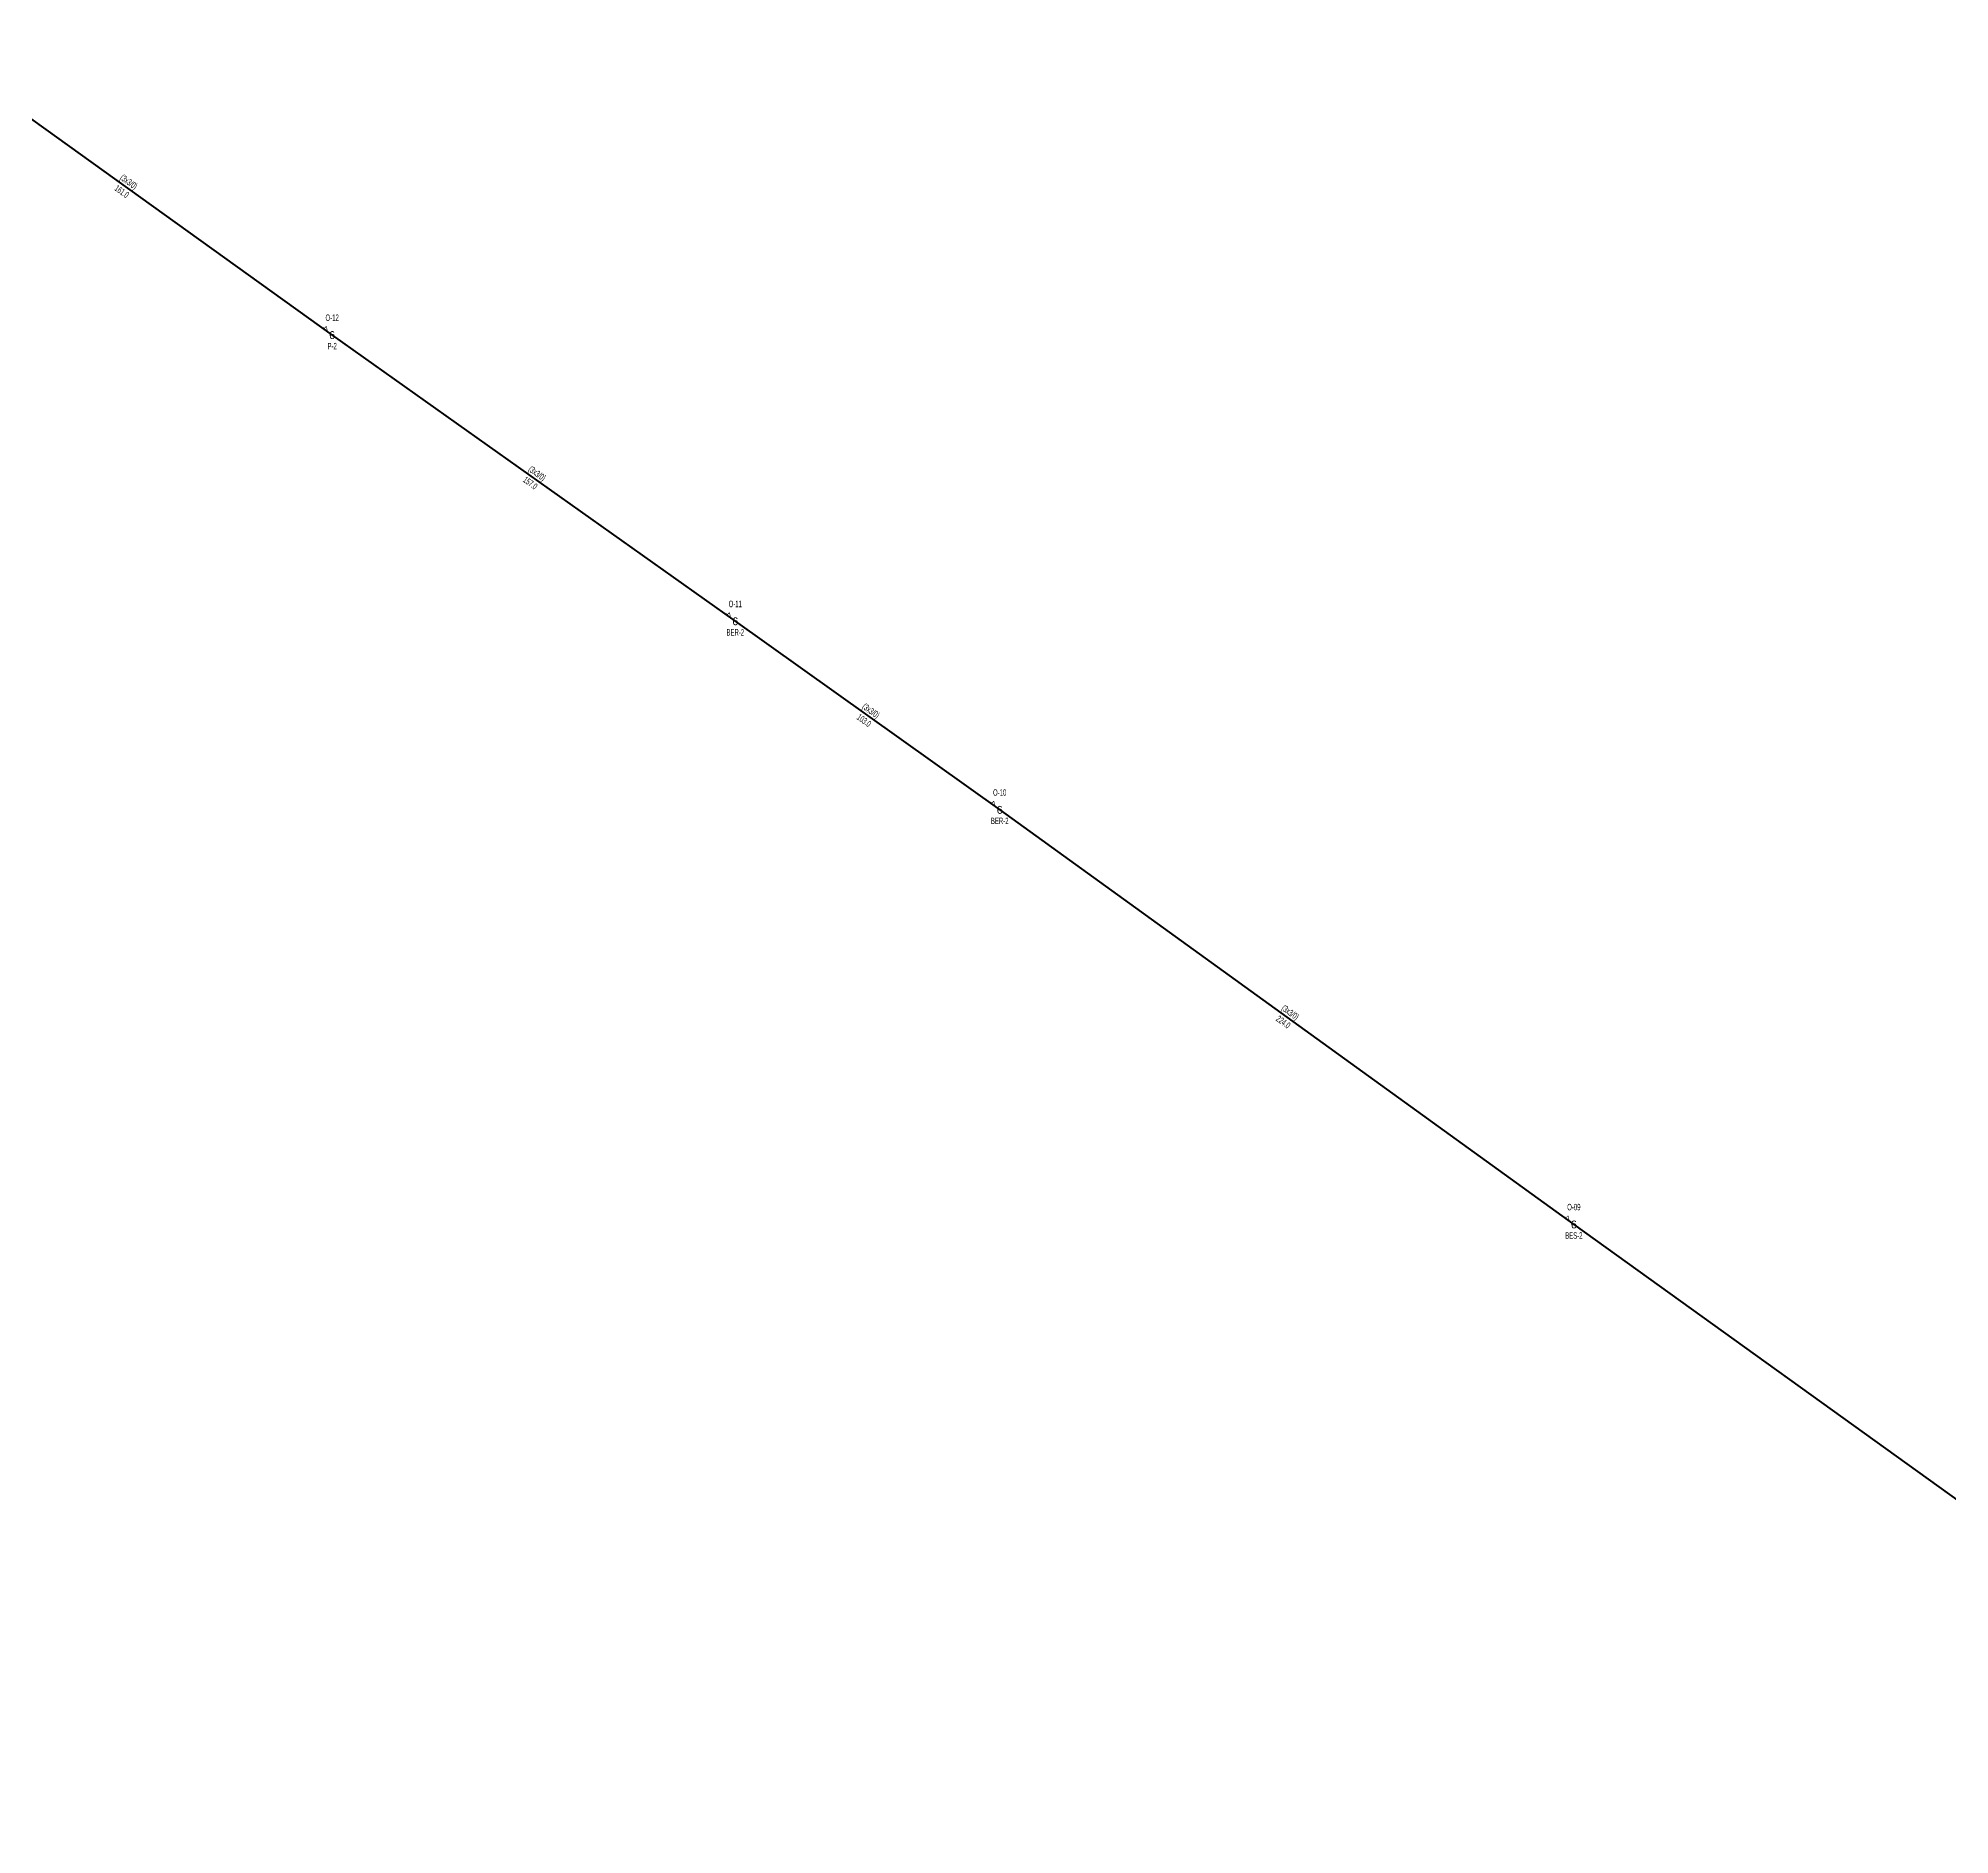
# Model space of a CAD drawing. Header units: millimetres. Extents: x 533588 to 538589, y 4082985 to 4086946.
# Drawn here: x 534806 to 535412, y 4084222 to 4084791 of the extents above; entities that cross this region are included whole.
import ezdxf
from ezdxf.enums import TextEntityAlignment as Align

# ---------------------------------------------------------------- set-up
doc = ezdxf.new("R2010")
doc.units = ezdxf.units.MM
doc.layers.add('DIREK_ENH_MEVCUT', color=6, linetype='Continuous', lineweight=25)
doc.layers.add('HAT_ENH_HAVAI_MEVCUT', color=6, linetype='Continuous', lineweight=70)
doc.styles.add('Direk', font='B_CAD')
doc.styles.get("Standard").update_dxf_attribs({"font": 'Arial'})

msp = doc.modelspace()

# ---------------------------------------------------------------- linework, layer by layer
at = {"layer": 'HAT_ENH_HAVAI_MEVCUT'}
for p, q in [((534768.497253, 4084791.097262), (534899.486226, 4084697.072048)), ((534899.486226, 4084697.072048), (535027.133287, 4084606.408464)), ((535027.133287, 4084606.408464), (535110.846158, 4084546.683966)), ((535110.846158, 4084546.683966), (535292.632327, 4084415.366754)), ((535292.632327, 4084415.366754), (535561.221333, 4084222.041804))]:
    msp.add_line(p, q, dxfattribs=at)

# ---------------------------------------------------------------- texts
at = {"layer": 'DIREK_ENH_MEVCUT', "width": 0.53}
for s, p in [('O-12', (534899.486226, 4084702.572048)), ('P-2', (534899.486226, 4084693.572048)), ('O-11', (535027.133287, 4084611.908464)), ('BER-2', (535027.133287, 4084602.908464)), ('O-10', (535110.846158, 4084552.183966)), ('BER-2', (535110.846158, 4084543.183966)), ('O-09', (535292.632327, 4084420.866754)), ('BES-2', (535292.632327, 4084411.866754))]:
    msp.add_text(s, height=2.05, dxfattribs=at).set_placement(p, align=Align.MIDDLE_CENTER)
at = {"layer": 'DIREK_ENH_MEVCUT', "color": 32, "style": 'Direk'}
for p in [(534897.506327, 4084699.051947), (535025.153388, 4084608.388363), (535108.866259, 4084548.663865), (535290.652428, 4084417.346653)]:
    msp.add_text('4', height=2, rotation=225.000001, dxfattribs=at).set_placement(p, align=Align.MIDDLE_CENTER)
at = {"layer": 'DIREK_ENH_MEVCUT', "style": 'Direk'}
for p in [(534899.486226, 4084697.072048), (535027.133287, 4084606.408464), (535110.846158, 4084546.683966), (535292.632327, 4084415.366754)]:
    msp.add_text('6', height=2.5, dxfattribs=at).set_placement(p, align=Align.MIDDLE_CENTER)
at = {"layer": 'HAT_ENH_HAVAI_MEVCUT', "lineweight": 30, "width": 0.53}
for s, rotation, p in [('161.0', 324.328831, (534833.496077, 4084743.394134)), ('157.0', 324.615052, (534962.81755, 4084651.047268)), ('103.0', 324.494245, (535068.496055, 4084575.854267)), ('224.0', 324.156713, (535201.241507, 4084480.336331))]:
    msp.add_text(s, height=2.05, rotation=rotation, dxfattribs=at).set_placement(p, align=Align.TOP_CENTER)
for rotation, p in [(324.328831, (534834.487402, 4084744.775175)), (324.615052, (534963.801964, 4084652.433244)), (324.494245, (535069.483389, 4084577.238164)), (324.156713, (535202.236977, 4084481.714388))]:
    msp.add_text('(3x3/0)', height=2.05, rotation=rotation, dxfattribs=at).set_placement(p, align=Align.CENTER)

doc.saveas('drawing.dxf')
